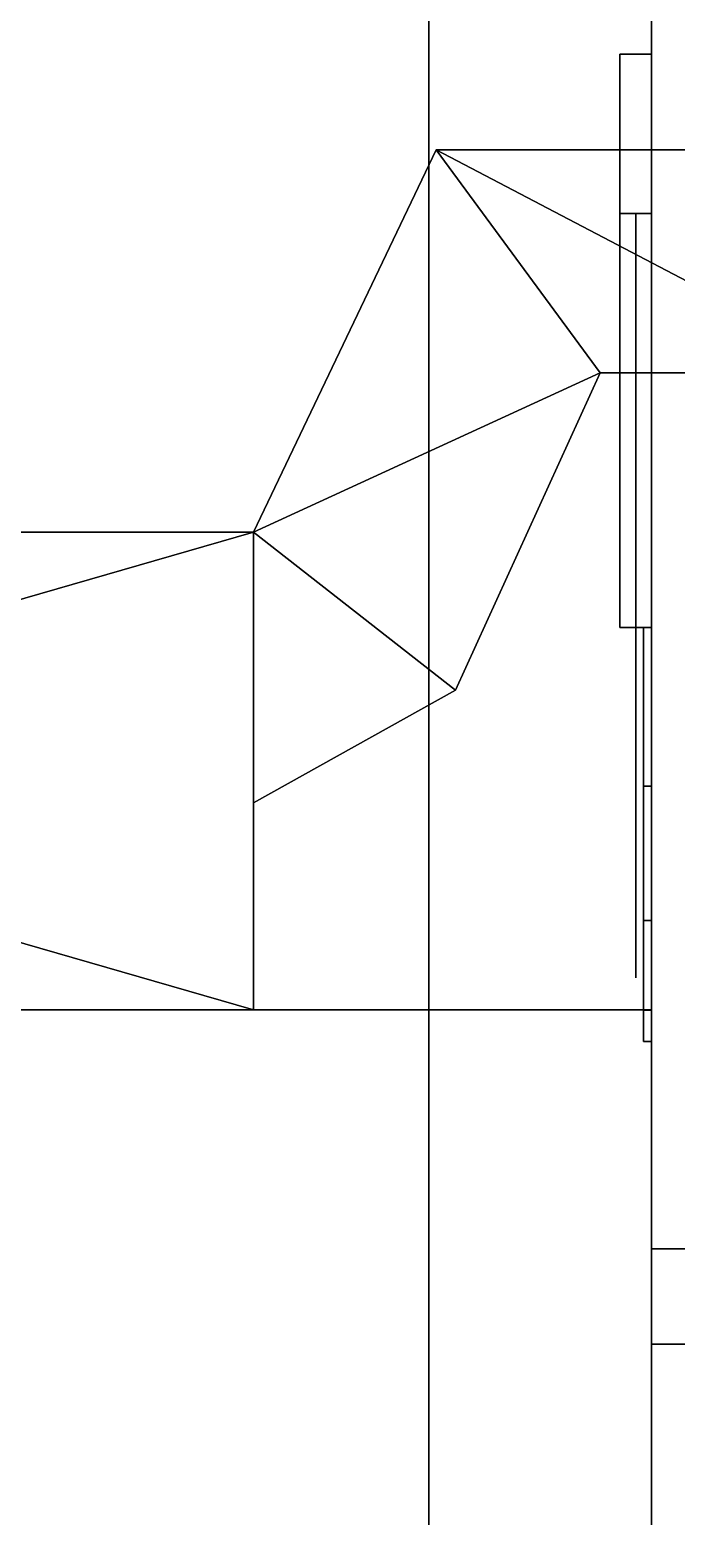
# Model space of a CAD drawing. Extents: x 0 to 4956, y -4930 to 0.
# Drawn here: x 650.47 to 670.78, y -2589.9 to -2543.23 of the extents above; entities that cross this region are included whole.
import ezdxf

# ---------------------------------------------------------------- set-up
doc = ezdxf.new("R2010")
doc.units = 0
for name, color, linetype in [('LAYER0', 7, 'CONTINUOUS'), ('LAYER144', 7, 'CONTINUOUS'), ('LAYER149', 7, 'CONTINUOUS'), ('LAYER162', 7, 'CONTINUOUS'), ('LAYER361', 28, 'CONTINUOUS'), ('LAYER362', 253, 'CONTINUOUS'), ('LAYER363', 28, 'CONTINUOUS'), ('LAYER364', 253, 'CONTINUOUS'), ('LAYER365', 28, 'CONTINUOUS'), ('LAYER366', 253, 'CONTINUOUS'), ('LAYER367', 28, 'CONTINUOUS'), ('LAYER368', 253, 'CONTINUOUS'), ('LAYER369', 28, 'CONTINUOUS'), ('LAYER370', 253, 'CONTINUOUS'), ('LAYER371', 9, 'CONTINUOUS'), ('LAYER382', 9, 'CONTINUOUS'), ('LAYER640', 9, 'CONTINUOUS'), ('LAYER698', 9, 'CONTINUOUS')]:
    doc.layers.add(name, color=color, linetype=linetype)

msp = doc.modelspace()

# ---------------------------------------------------------------- linework, layer by layer
at = {"layer": 'LAYER0', "invisible_edges": 1}
for points in [[(4956, 0), (0, -4930), (0, 0), (4956, 0)], [(4956, -4930, 5), (0, 0, 5), (0, -4930, 5), (4956, -4930, 5)], [(0, 0, 5), (4956, -4930, 5), (4956, 0, 5), (0, 0, 5)], [(0, -4930), (4956, 0), (4956, -4930), (0, -4930)]]:
    msp.add_3dface(points, dxfattribs=at)
at = {"layer": 'LAYER144', "invisible_edges": 1}
for points in [[(120, -2574, 2545), (670, -2574, 5), (120, -2574, 5), (120, -2574, 2545)], [(670, -2574, 5), (120, -2574, 2545), (670, -2574, 2545), (670, -2574, 5)], [(120, -2592, 5), (670, -2574, 5), (670, -2592, 5), (120, -2592, 5)], [(670, -2574, 5), (120, -2592, 5), (120, -2574, 5), (670, -2574, 5)], [(120, -2574, 2545), (670, -2592, 2545), (670, -2574, 2545), (120, -2574, 2545)], [(670, -2592, 2545), (120, -2574, 2545), (120, -2592, 2545), (670, -2592, 2545)], [(670, -2592, 2545), (670, -2574, 5), (670, -2574, 2545), (670, -2592, 2545)], [(670, -2574, 5), (670, -2592, 2545), (670, -2592, 5), (670, -2574, 5)]]:
    msp.add_3dface(points, dxfattribs=at)
at = {"layer": 'LAYER149', "invisible_edges": 1}
for points in [[(120, -1794, 85), (670, -2574, 85), (120, -2574, 85), (120, -1794, 85)], [(670, -2574, 85), (120, -1794, 85), (670, -1794, 85), (670, -2574, 85)], [(670, -1794, 103), (120, -2574, 103), (670, -2574, 103), (670, -1794, 103)], [(120, -2574, 103), (670, -1794, 103), (120, -1794, 103), (120, -2574, 103)], [(670, -1794, 103), (670, -2574, 85), (670, -1794, 85), (670, -1794, 103)], [(670, -2574, 85), (670, -1794, 103), (670, -2574, 103), (670, -2574, 85)], [(120, -2574, 103), (670, -2574, 85), (670, -2574, 103), (120, -2574, 103)], [(670, -2574, 85), (120, -2574, 103), (120, -2574, 85), (670, -2574, 85)]]:
    msp.add_3dface(points, dxfattribs=at)
at = {"layer": 'LAYER162', "invisible_edges": 1}
for points in [[(120, -2574, 2544), (670, -1794, 2544), (120, -1794, 2544), (120, -2574, 2544)], [(670, -1794, 2544), (120, -2574, 2544), (670, -2574, 2544), (670, -1794, 2544)], [(670, -2574, 2526), (120, -1794, 2526), (670, -1794, 2526), (670, -2574, 2526)], [(120, -1794, 2526), (670, -2574, 2526), (120, -2574, 2526), (120, -1794, 2526)], [(670, -2574, 2526), (670, -1794, 2544), (670, -2574, 2544), (670, -2574, 2526)], [(670, -1794, 2544), (670, -2574, 2526), (670, -1794, 2526), (670, -1794, 2544)], [(120, -2574, 2544), (670, -2574, 2526), (670, -2574, 2544), (120, -2574, 2544)], [(670, -2574, 2526), (120, -2574, 2544), (120, -2574, 2526), (670, -2574, 2526)]]:
    msp.add_3dface(points, dxfattribs=at)
at = {"layer": 'LAYER361'}
for points in [[(669, -2544, 209), (670, -2544, 209), (669, -2544, 209)], [(669, -2544, 167), (669, -2562, 167), (669, -2562, 167), (669, -2544, 167)], [(669, -2544, 209), (669, -2562, 209), (669, -2562, 209), (669, -2544, 209)], [(669, -2562, 167), (670, -2562, 167), (670, -2544, 167), (669, -2544, 167)], [(670, -2544, 167), (670, -2544, 209), (669, -2544, 209), (669, -2544, 167)], [(669, -2562, 209), (670, -2562, 209), (670, -2544, 209), (669, -2544, 209)], [(670, -2544, 167), (670, -2562, 167), (670, -2562, 209), (670, -2544, 209)], [(669, -2549, 179), (670, -2549, 179), (670, -2549, 197), (669, -2549, 197)], [(669, -2549, 179), (670, -2549, 179), (670, -2562, 179), (669, -2562, 179)], [(669, -2549, 197), (670, -2549, 197), (670, -2562, 197), (669, -2562, 197)], [(670, -2549, 179), (670, -2549, 197), (670, -2549, 179)], [(669, -2562, 179), (670, -2562, 179), (670, -2562, 167), (669, -2562, 167)], [(669, -2562, 197), (670, -2562, 197), (670, -2562, 209), (669, -2562, 209)], [(670, -2562, 179), (670, -2562, 167), (670, -2562, 179)], [(670, -2562, 197), (670, -2562, 209), (670, -2562, 197)]]:
    msp.add_3dface(points, dxfattribs=at)
for points, invisible_edges in [([(669, -2544, 209), (669, -2544, 167), (669, -2549, 179), (669, -2549, 197)], 10), ([(669, -2544, 167), (669, -2549, 179), (669, -2562, 179), (669, -2562, 167)], 1), ([(669, -2544, 209), (669, -2549, 197), (669, -2562, 197), (669, -2562, 209)], 1), ([(669.5, -2562, 197), (669.5, -2562, 179), (669.5, -2549, 179), (669.5, -2549, 197)], 1), ([(669.5, -2566.209, 193.3167), (669.5, -2566, 182.5), (669.5, -2562, 179), (669.5, -2562, 197)], 5), ([(669.75, -2562, 175), (669.75, -2566.975, 175.9896), (669.75, -2566, 182.5), (669.75, -2562, 179)], 2), ([(669.75, -2566.975, 200.0104), (669.75, -2562, 201), (669.75, -2562, 197), (669.75, -2566, 193.5)], 8), ([(669.5, -2573, 193.5), (669.5, -2573, 182.5), (669.5, -2566, 182.5), (669.5, -2566.209, 193.3167)], 4), ([(669.75, -2566.975, 175.9896), (669.75, -2571.192, 178.8076), (669.75, -2569.5, 182.5), (669.75, -2566, 182.5)], 10), ([(669.75, -2571.192, 197.1924), (669.75, -2566.975, 200.0104), (669.75, -2566, 193.5), (669.75, -2569.5, 193.5)], 10), ([(669.75, -2571.192, 178.8076), (669.75, -2574.01, 183.0251), (669.75, -2573, 182.5), (669.75, -2569.5, 182.5)], 10), ([(669.75, -2574.01, 192.9749), (669.75, -2571.192, 197.1924), (669.75, -2569.5, 193.5), (669.75, -2573, 193.5)], 10), ([(669.75, -2574.01, 183.0251), (669.75, -2575, 188), (669.75, -2573, 188), (669.75, -2573, 182.5)], 10), ([(669.75, -2575, 188), (669.75, -2574.01, 192.9749), (669.75, -2573, 193.5), (669.75, -2573, 188)], 10)]:
    msp.add_3dface(points, dxfattribs=dict(at, invisible_edges=invisible_edges))
at = {"layer": 'LAYER362'}
for points in [[(663.23, -2547, 194.7826), (657.5, -2559, 194.7826), (668.38, -2554, 194.7826), (663.23, -2547, 194.7826)], [(657.5, -2559, 181.2174), (663.23, -2547, 194.7826), (663.23, -2547, 181.2174), (657.5, -2559, 181.2174)], [(657.5, -2559, 194.7826), (663.23, -2547, 194.7826), (657.5, -2559, 181.2174), (657.5, -2559, 194.7826)], [(663.23, -2547, 181.2174), (668.38, -2554, 181.2174), (657.5, -2559, 181.2174), (663.23, -2547, 181.2174)], [(676.6, -2554, 194.7826), (677.6, -2547, 194.7826), (663.23, -2547, 194.7826), (676.6, -2554, 194.7826)], [(668.38, -2554, 194.7826), (676.6, -2554, 194.7826), (663.23, -2547, 194.7826), (668.38, -2554, 194.7826)], [(677.6, -2547, 181.2174), (663.23, -2547, 181.2174), (663.23, -2547, 194.7826), (677.6, -2547, 181.2174)], [(677.6, -2547, 194.7826), (677.6, -2547, 181.2174), (663.23, -2547, 194.7826), (677.6, -2547, 194.7826)], [(676.6, -2554, 181.2174), (663.23, -2547, 181.2174), (677.6, -2547, 181.2174), (676.6, -2554, 181.2174)], [(668.38, -2554, 181.2174), (663.23, -2547, 181.2174), (676.6, -2554, 181.2174), (668.38, -2554, 181.2174)], [(668.38, -2554, 194.7826), (657.5, -2559, 194.7826), (663.84, -2563.96, 194.7826), (668.38, -2554, 194.7826)], [(668.38, -2554, 181.2174), (663.84, -2563.96, 181.2174), (657.5, -2559, 181.2174), (668.38, -2554, 181.2174)], [(605.5, -2574, 181.2174), (657.5, -2559, 181.2174), (657.5, -2574, 181.2174), (605.5, -2574, 181.2174)], [(605.5, -2559, 181.2174), (657.5, -2559, 181.2174), (605.5, -2574, 181.2174), (605.5, -2559, 181.2174)], [(657.5, -2574, 194.7826), (605.5, -2559, 194.7826), (605.5, -2574, 194.7826), (657.5, -2574, 194.7826)], [(657.5, -2559, 194.7826), (605.5, -2559, 194.7826), (657.5, -2574, 194.7826), (657.5, -2559, 194.7826)], [(605.5, -2559, 181.2174), (657.5, -2559, 194.7826), (657.5, -2559, 181.2174), (605.5, -2559, 181.2174)], [(605.5, -2559, 194.7826), (657.5, -2559, 194.7826), (605.5, -2559, 181.2174), (605.5, -2559, 194.7826)], [(657.5, -2567.5, 194.7826), (663.84, -2563.96, 194.7826), (657.5, -2559, 194.7826), (657.5, -2567.5, 194.7826)], [(657.5, -2567.5, 181.2174), (657.5, -2559, 181.2174), (663.84, -2563.96, 181.2174), (657.5, -2567.5, 181.2174)]]:
    msp.add_3dface(points, dxfattribs=at)
at = {"layer": 'LAYER363'}
for points in [[(669, -2544, 772.5), (670, -2544, 772.5), (669, -2544, 772.5)], [(669, -2544, 730.5), (669, -2562, 730.5), (669, -2562, 730.5), (669, -2544, 730.5)], [(669, -2544, 772.5), (669, -2562, 772.5), (669, -2562, 772.5), (669, -2544, 772.5)], [(669, -2562, 730.5), (670, -2562, 730.5), (670, -2544, 730.5), (669, -2544, 730.5)], [(670, -2544, 730.5), (670, -2544, 772.5), (669, -2544, 772.5), (669, -2544, 730.5)], [(669, -2562, 772.5), (670, -2562, 772.5), (670, -2544, 772.5), (669, -2544, 772.5)], [(670, -2544, 730.5), (670, -2562, 730.5), (670, -2562, 772.5), (670, -2544, 772.5)], [(669, -2549, 742.5), (670, -2549, 742.5), (670, -2549, 760.5), (669, -2549, 760.5)], [(669, -2549, 742.5), (670, -2549, 742.5), (670, -2562, 742.5), (669, -2562, 742.5)], [(669, -2549, 760.5), (670, -2549, 760.5), (670, -2562, 760.5), (669, -2562, 760.5)], [(670, -2549, 742.5), (670, -2549, 760.5), (670, -2549, 742.5)], [(669, -2562, 742.5), (670, -2562, 742.5), (670, -2562, 730.5), (669, -2562, 730.5)], [(669, -2562, 760.5), (670, -2562, 760.5), (670, -2562, 772.5), (669, -2562, 772.5)], [(670, -2562, 742.5), (670, -2562, 730.5), (670, -2562, 742.5)], [(670, -2562, 760.5), (670, -2562, 772.5), (670, -2562, 760.5)]]:
    msp.add_3dface(points, dxfattribs=at)
for points, invisible_edges in [([(669, -2544, 772.5), (669, -2544, 730.5), (669, -2549, 742.5), (669, -2549, 760.5)], 10), ([(669, -2544, 730.5), (669, -2549, 742.5), (669, -2562, 742.5), (669, -2562, 730.5)], 1), ([(669, -2544, 772.5), (669, -2549, 760.5), (669, -2562, 760.5), (669, -2562, 772.5)], 1), ([(669.5, -2562, 760.5), (669.5, -2562, 742.5), (669.5, -2549, 742.5), (669.5, -2549, 760.5)], 1), ([(669.5, -2566.209, 756.8167), (669.5, -2566, 746), (669.5, -2562, 742.5), (669.5, -2562, 760.5)], 5), ([(669.75, -2562, 738.5), (669.75, -2566.975, 739.4896), (669.75, -2566, 746), (669.75, -2562, 742.5)], 2), ([(669.75, -2566.975, 763.5104), (669.75, -2562, 764.5), (669.75, -2562, 760.5), (669.75, -2566, 757)], 8), ([(669.5, -2573, 757), (669.5, -2573, 746), (669.5, -2566, 746), (669.5, -2566.209, 756.8167)], 4), ([(669.75, -2566.975, 739.4896), (669.75, -2571.192, 742.3076), (669.75, -2569.5, 746), (669.75, -2566, 746)], 10), ([(669.75, -2571.192, 760.6924), (669.75, -2566.975, 763.5104), (669.75, -2566, 757), (669.75, -2569.5, 757)], 10), ([(669.75, -2571.192, 742.3076), (669.75, -2574.01, 746.5251), (669.75, -2573, 746), (669.75, -2569.5, 746)], 10), ([(669.75, -2574.01, 756.4749), (669.75, -2571.192, 760.6924), (669.75, -2569.5, 757), (669.75, -2573, 757)], 10), ([(669.75, -2574.01, 746.5251), (669.75, -2575, 751.5), (669.75, -2573, 751.5), (669.75, -2573, 746)], 10), ([(669.75, -2575, 751.5), (669.75, -2574.01, 756.4749), (669.75, -2573, 757), (669.75, -2573, 751.5)], 10)]:
    msp.add_3dface(points, dxfattribs=dict(at, invisible_edges=invisible_edges))
at = {"layer": 'LAYER364'}
for points in [[(663.23, -2547, 758.2826), (657.5, -2559, 758.2826), (668.38, -2554, 758.2826), (663.23, -2547, 758.2826)], [(657.5, -2559, 744.7174), (663.23, -2547, 758.2826), (663.23, -2547, 744.7174), (657.5, -2559, 744.7174)], [(657.5, -2559, 758.2826), (663.23, -2547, 758.2826), (657.5, -2559, 744.7174), (657.5, -2559, 758.2826)], [(663.23, -2547, 744.7174), (668.38, -2554, 744.7174), (657.5, -2559, 744.7174), (663.23, -2547, 744.7174)], [(676.6, -2554, 758.2826), (677.6, -2547, 758.2826), (663.23, -2547, 758.2826), (676.6, -2554, 758.2826)], [(668.38, -2554, 758.2826), (676.6, -2554, 758.2826), (663.23, -2547, 758.2826), (668.38, -2554, 758.2826)], [(677.6, -2547, 744.7174), (663.23, -2547, 744.7174), (663.23, -2547, 758.2826), (677.6, -2547, 744.7174)], [(677.6, -2547, 758.2826), (677.6, -2547, 744.7174), (663.23, -2547, 758.2826), (677.6, -2547, 758.2826)], [(676.6, -2554, 744.7174), (663.23, -2547, 744.7174), (677.6, -2547, 744.7174), (676.6, -2554, 744.7174)], [(668.38, -2554, 744.7174), (663.23, -2547, 744.7174), (676.6, -2554, 744.7174), (668.38, -2554, 744.7174)], [(668.38, -2554, 758.2826), (657.5, -2559, 758.2826), (663.84, -2563.96, 758.2826), (668.38, -2554, 758.2826)], [(668.38, -2554, 744.7174), (663.84, -2563.96, 744.7174), (657.5, -2559, 744.7174), (668.38, -2554, 744.7174)], [(605.5, -2574, 744.7174), (657.5, -2559, 744.7174), (657.5, -2574, 744.7174), (605.5, -2574, 744.7174)], [(605.5, -2559, 744.7174), (657.5, -2559, 744.7174), (605.5, -2574, 744.7174), (605.5, -2559, 744.7174)], [(657.5, -2574, 758.2826), (605.5, -2559, 758.2826), (605.5, -2574, 758.2826), (657.5, -2574, 758.2826)], [(657.5, -2559, 758.2826), (605.5, -2559, 758.2826), (657.5, -2574, 758.2826), (657.5, -2559, 758.2826)], [(605.5, -2559, 744.7174), (657.5, -2559, 758.2826), (657.5, -2559, 744.7174), (605.5, -2559, 744.7174)], [(605.5, -2559, 758.2826), (657.5, -2559, 758.2826), (605.5, -2559, 744.7174), (605.5, -2559, 758.2826)], [(657.5, -2567.5, 758.2826), (663.84, -2563.96, 758.2826), (657.5, -2559, 758.2826), (657.5, -2567.5, 758.2826)], [(657.5, -2567.5, 744.7174), (657.5, -2559, 744.7174), (663.84, -2563.96, 744.7174), (657.5, -2567.5, 744.7174)]]:
    msp.add_3dface(points, dxfattribs=at)
at = {"layer": 'LAYER365'}
for points in [[(669, -2544, 1336), (670, -2544, 1336), (669, -2544, 1336)], [(669, -2544, 1294), (669, -2562, 1294), (669, -2562, 1294), (669, -2544, 1294)], [(669, -2544, 1336), (669, -2562, 1336), (669, -2562, 1336), (669, -2544, 1336)], [(669, -2562, 1294), (670, -2562, 1294), (670, -2544, 1294), (669, -2544, 1294)], [(670, -2544, 1294), (670, -2544, 1336), (669, -2544, 1336), (669, -2544, 1294)], [(669, -2562, 1336), (670, -2562, 1336), (670, -2544, 1336), (669, -2544, 1336)], [(670, -2544, 1294), (670, -2562, 1294), (670, -2562, 1336), (670, -2544, 1336)], [(669, -2549, 1306), (670, -2549, 1306), (670, -2549, 1324), (669, -2549, 1324)], [(669, -2549, 1306), (670, -2549, 1306), (670, -2562, 1306), (669, -2562, 1306)], [(669, -2549, 1324), (670, -2549, 1324), (670, -2562, 1324), (669, -2562, 1324)], [(670, -2549, 1306), (670, -2549, 1324), (670, -2549, 1306)], [(669, -2562, 1306), (670, -2562, 1306), (670, -2562, 1294), (669, -2562, 1294)], [(669, -2562, 1324), (670, -2562, 1324), (670, -2562, 1336), (669, -2562, 1336)], [(670, -2562, 1306), (670, -2562, 1294), (670, -2562, 1306)], [(670, -2562, 1324), (670, -2562, 1336), (670, -2562, 1324)]]:
    msp.add_3dface(points, dxfattribs=at)
for points, invisible_edges in [([(669, -2544, 1336), (669, -2544, 1294), (669, -2549, 1306), (669, -2549, 1324)], 10), ([(669, -2544, 1294), (669, -2549, 1306), (669, -2562, 1306), (669, -2562, 1294)], 1), ([(669, -2544, 1336), (669, -2549, 1324), (669, -2562, 1324), (669, -2562, 1336)], 1), ([(669.5, -2562, 1324), (669.5, -2562, 1306), (669.5, -2549, 1306), (669.5, -2549, 1324)], 1), ([(669.5, -2566.209, 1320.317), (669.5, -2566, 1309.5), (669.5, -2562, 1306), (669.5, -2562, 1324)], 5), ([(669.75, -2562, 1302), (669.75, -2566.975, 1302.99), (669.75, -2566, 1309.5), (669.75, -2562, 1306)], 2), ([(669.75, -2566.975, 1327.01), (669.75, -2562, 1328), (669.75, -2562, 1324), (669.75, -2566, 1320.5)], 8), ([(669.5, -2573, 1320.5), (669.5, -2573, 1309.5), (669.5, -2566, 1309.5), (669.5, -2566.209, 1320.317)], 4), ([(669.75, -2566.975, 1302.99), (669.75, -2571.192, 1305.808), (669.75, -2569.5, 1309.5), (669.75, -2566, 1309.5)], 10), ([(669.75, -2571.192, 1324.192), (669.75, -2566.975, 1327.01), (669.75, -2566, 1320.5), (669.75, -2569.5, 1320.5)], 10), ([(669.75, -2571.192, 1305.808), (669.75, -2574.01, 1310.025), (669.75, -2573, 1309.5), (669.75, -2569.5, 1309.5)], 10), ([(669.75, -2574.01, 1319.975), (669.75, -2571.192, 1324.192), (669.75, -2569.5, 1320.5), (669.75, -2573, 1320.5)], 10), ([(669.75, -2574.01, 1310.025), (669.75, -2575, 1315), (669.75, -2573, 1315), (669.75, -2573, 1309.5)], 10), ([(669.75, -2575, 1315), (669.75, -2574.01, 1319.975), (669.75, -2573, 1320.5), (669.75, -2573, 1315)], 10)]:
    msp.add_3dface(points, dxfattribs=dict(at, invisible_edges=invisible_edges))
at = {"layer": 'LAYER366'}
for points in [[(663.23, -2547, 1321.783), (657.5, -2559, 1321.783), (668.38, -2554, 1321.783), (663.23, -2547, 1321.783)], [(657.5, -2559, 1308.217), (663.23, -2547, 1321.783), (663.23, -2547, 1308.217), (657.5, -2559, 1308.217)], [(657.5, -2559, 1321.783), (663.23, -2547, 1321.783), (657.5, -2559, 1308.217), (657.5, -2559, 1321.783)], [(663.23, -2547, 1308.217), (668.38, -2554, 1308.217), (657.5, -2559, 1308.217), (663.23, -2547, 1308.217)], [(676.6, -2554, 1321.783), (677.6, -2547, 1321.783), (663.23, -2547, 1321.783), (676.6, -2554, 1321.783)], [(668.38, -2554, 1321.783), (676.6, -2554, 1321.783), (663.23, -2547, 1321.783), (668.38, -2554, 1321.783)], [(677.6, -2547, 1308.217), (663.23, -2547, 1308.217), (663.23, -2547, 1321.783), (677.6, -2547, 1308.217)], [(677.6, -2547, 1321.783), (677.6, -2547, 1308.217), (663.23, -2547, 1321.783), (677.6, -2547, 1321.783)], [(676.6, -2554, 1308.217), (663.23, -2547, 1308.217), (677.6, -2547, 1308.217), (676.6, -2554, 1308.217)], [(668.38, -2554, 1308.217), (663.23, -2547, 1308.217), (676.6, -2554, 1308.217), (668.38, -2554, 1308.217)], [(668.38, -2554, 1321.783), (657.5, -2559, 1321.783), (663.84, -2563.96, 1321.783), (668.38, -2554, 1321.783)], [(668.38, -2554, 1308.217), (663.84, -2563.96, 1308.217), (657.5, -2559, 1308.217), (668.38, -2554, 1308.217)], [(605.5, -2574, 1308.217), (657.5, -2559, 1308.217), (657.5, -2574, 1308.217), (605.5, -2574, 1308.217)], [(605.5, -2559, 1308.217), (657.5, -2559, 1308.217), (605.5, -2574, 1308.217), (605.5, -2559, 1308.217)], [(657.5, -2574, 1321.783), (605.5, -2559, 1321.783), (605.5, -2574, 1321.783), (657.5, -2574, 1321.783)], [(657.5, -2559, 1321.783), (605.5, -2559, 1321.783), (657.5, -2574, 1321.783), (657.5, -2559, 1321.783)], [(605.5, -2559, 1308.217), (657.5, -2559, 1321.783), (657.5, -2559, 1308.217), (605.5, -2559, 1308.217)], [(605.5, -2559, 1321.783), (657.5, -2559, 1321.783), (605.5, -2559, 1308.217), (605.5, -2559, 1321.783)], [(657.5, -2567.5, 1321.783), (663.84, -2563.96, 1321.783), (657.5, -2559, 1321.783), (657.5, -2567.5, 1321.783)], [(657.5, -2567.5, 1308.217), (657.5, -2559, 1308.217), (663.84, -2563.96, 1308.217), (657.5, -2567.5, 1308.217)]]:
    msp.add_3dface(points, dxfattribs=at)
at = {"layer": 'LAYER367'}
for points in [[(669, -2544, 1899.5), (670, -2544, 1899.5), (669, -2544, 1899.5)], [(669, -2544, 1857.5), (669, -2562, 1857.5), (669, -2562, 1857.5), (669, -2544, 1857.5)], [(669, -2544, 1899.5), (669, -2562, 1899.5), (669, -2562, 1899.5), (669, -2544, 1899.5)], [(669, -2562, 1857.5), (670, -2562, 1857.5), (670, -2544, 1857.5), (669, -2544, 1857.5)], [(670, -2544, 1857.5), (670, -2544, 1899.5), (669, -2544, 1899.5), (669, -2544, 1857.5)], [(669, -2562, 1899.5), (670, -2562, 1899.5), (670, -2544, 1899.5), (669, -2544, 1899.5)], [(670, -2544, 1857.5), (670, -2562, 1857.5), (670, -2562, 1899.5), (670, -2544, 1899.5)], [(669, -2549, 1869.5), (670, -2549, 1869.5), (670, -2549, 1887.5), (669, -2549, 1887.5)], [(669, -2549, 1869.5), (670, -2549, 1869.5), (670, -2562, 1869.5), (669, -2562, 1869.5)], [(669, -2549, 1887.5), (670, -2549, 1887.5), (670, -2562, 1887.5), (669, -2562, 1887.5)], [(670, -2549, 1869.5), (670, -2549, 1887.5), (670, -2549, 1869.5)], [(669, -2562, 1869.5), (670, -2562, 1869.5), (670, -2562, 1857.5), (669, -2562, 1857.5)], [(669, -2562, 1887.5), (670, -2562, 1887.5), (670, -2562, 1899.5), (669, -2562, 1899.5)], [(670, -2562, 1869.5), (670, -2562, 1857.5), (670, -2562, 1869.5)], [(670, -2562, 1887.5), (670, -2562, 1899.5), (670, -2562, 1887.5)]]:
    msp.add_3dface(points, dxfattribs=at)
for points, invisible_edges in [([(669, -2544, 1899.5), (669, -2544, 1857.5), (669, -2549, 1869.5), (669, -2549, 1887.5)], 10), ([(669, -2544, 1857.5), (669, -2549, 1869.5), (669, -2562, 1869.5), (669, -2562, 1857.5)], 1), ([(669, -2544, 1899.5), (669, -2549, 1887.5), (669, -2562, 1887.5), (669, -2562, 1899.5)], 1), ([(669.5, -2562, 1887.5), (669.5, -2562, 1869.5), (669.5, -2549, 1869.5), (669.5, -2549, 1887.5)], 1), ([(669.5, -2566.209, 1883.817), (669.5, -2566, 1873), (669.5, -2562, 1869.5), (669.5, -2562, 1887.5)], 5), ([(669.75, -2562, 1865.5), (669.75, -2566.975, 1866.49), (669.75, -2566, 1873), (669.75, -2562, 1869.5)], 2), ([(669.75, -2566.975, 1890.51), (669.75, -2562, 1891.5), (669.75, -2562, 1887.5), (669.75, -2566, 1884)], 8), ([(669.5, -2573, 1884), (669.5, -2573, 1873), (669.5, -2566, 1873), (669.5, -2566.209, 1883.817)], 4), ([(669.75, -2566.975, 1866.49), (669.75, -2571.192, 1869.308), (669.75, -2569.5, 1873), (669.75, -2566, 1873)], 10), ([(669.75, -2571.192, 1887.692), (669.75, -2566.975, 1890.51), (669.75, -2566, 1884), (669.75, -2569.5, 1884)], 10), ([(669.75, -2571.192, 1869.308), (669.75, -2574.01, 1873.525), (669.75, -2573, 1873), (669.75, -2569.5, 1873)], 10), ([(669.75, -2574.01, 1883.475), (669.75, -2571.192, 1887.692), (669.75, -2569.5, 1884), (669.75, -2573, 1884)], 10), ([(669.75, -2574.01, 1873.525), (669.75, -2575, 1878.5), (669.75, -2573, 1878.5), (669.75, -2573, 1873)], 10), ([(669.75, -2575, 1878.5), (669.75, -2574.01, 1883.475), (669.75, -2573, 1884), (669.75, -2573, 1878.5)], 10)]:
    msp.add_3dface(points, dxfattribs=dict(at, invisible_edges=invisible_edges))
at = {"layer": 'LAYER368'}
for points in [[(663.23, -2547, 1885.283), (657.5, -2559, 1885.283), (668.38, -2554, 1885.283), (663.23, -2547, 1885.283)], [(657.5, -2559, 1871.717), (663.23, -2547, 1885.283), (663.23, -2547, 1871.717), (657.5, -2559, 1871.717)], [(657.5, -2559, 1885.283), (663.23, -2547, 1885.283), (657.5, -2559, 1871.717), (657.5, -2559, 1885.283)], [(663.23, -2547, 1871.717), (668.38, -2554, 1871.717), (657.5, -2559, 1871.717), (663.23, -2547, 1871.717)], [(676.6, -2554, 1885.283), (677.6, -2547, 1885.283), (663.23, -2547, 1885.283), (676.6, -2554, 1885.283)], [(668.38, -2554, 1885.283), (676.6, -2554, 1885.283), (663.23, -2547, 1885.283), (668.38, -2554, 1885.283)], [(677.6, -2547, 1871.717), (663.23, -2547, 1871.717), (663.23, -2547, 1885.283), (677.6, -2547, 1871.717)], [(677.6, -2547, 1885.283), (677.6, -2547, 1871.717), (663.23, -2547, 1885.283), (677.6, -2547, 1885.283)], [(676.6, -2554, 1871.717), (663.23, -2547, 1871.717), (677.6, -2547, 1871.717), (676.6, -2554, 1871.717)], [(668.38, -2554, 1871.717), (663.23, -2547, 1871.717), (676.6, -2554, 1871.717), (668.38, -2554, 1871.717)], [(668.38, -2554, 1885.283), (657.5, -2559, 1885.283), (663.84, -2563.96, 1885.283), (668.38, -2554, 1885.283)], [(668.38, -2554, 1871.717), (663.84, -2563.96, 1871.717), (657.5, -2559, 1871.717), (668.38, -2554, 1871.717)], [(605.5, -2574, 1871.717), (657.5, -2559, 1871.717), (657.5, -2574, 1871.717), (605.5, -2574, 1871.717)], [(605.5, -2559, 1871.717), (657.5, -2559, 1871.717), (605.5, -2574, 1871.717), (605.5, -2559, 1871.717)], [(657.5, -2574, 1885.283), (605.5, -2559, 1885.283), (605.5, -2574, 1885.283), (657.5, -2574, 1885.283)], [(657.5, -2559, 1885.283), (605.5, -2559, 1885.283), (657.5, -2574, 1885.283), (657.5, -2559, 1885.283)], [(605.5, -2559, 1871.717), (657.5, -2559, 1885.283), (657.5, -2559, 1871.717), (605.5, -2559, 1871.717)], [(605.5, -2559, 1885.283), (657.5, -2559, 1885.283), (605.5, -2559, 1871.717), (605.5, -2559, 1885.283)], [(657.5, -2567.5, 1885.283), (663.84, -2563.96, 1885.283), (657.5, -2559, 1885.283), (657.5, -2567.5, 1885.283)], [(657.5, -2567.5, 1871.717), (657.5, -2559, 1871.717), (663.84, -2563.96, 1871.717), (657.5, -2567.5, 1871.717)]]:
    msp.add_3dface(points, dxfattribs=at)
at = {"layer": 'LAYER369'}
for points in [[(669, -2544, 2463), (670, -2544, 2463), (669, -2544, 2463)], [(669, -2544, 2421), (669, -2562, 2421), (669, -2562, 2421), (669, -2544, 2421)], [(669, -2544, 2463), (669, -2562, 2463), (669, -2562, 2463), (669, -2544, 2463)], [(669, -2562, 2421), (670, -2562, 2421), (670, -2544, 2421), (669, -2544, 2421)], [(670, -2544, 2421), (670, -2544, 2463), (669, -2544, 2463), (669, -2544, 2421)], [(669, -2562, 2463), (670, -2562, 2463), (670, -2544, 2463), (669, -2544, 2463)], [(670, -2544, 2421), (670, -2562, 2421), (670, -2562, 2463), (670, -2544, 2463)], [(669, -2549, 2433), (670, -2549, 2433), (670, -2549, 2451), (669, -2549, 2451)], [(669, -2549, 2433), (670, -2549, 2433), (670, -2562, 2433), (669, -2562, 2433)], [(669, -2549, 2451), (670, -2549, 2451), (670, -2562, 2451), (669, -2562, 2451)], [(670, -2549, 2433), (670, -2549, 2451), (670, -2549, 2433)], [(669, -2562, 2433), (670, -2562, 2433), (670, -2562, 2421), (669, -2562, 2421)], [(669, -2562, 2451), (670, -2562, 2451), (670, -2562, 2463), (669, -2562, 2463)], [(670, -2562, 2433), (670, -2562, 2421), (670, -2562, 2433)], [(670, -2562, 2451), (670, -2562, 2463), (670, -2562, 2451)]]:
    msp.add_3dface(points, dxfattribs=at)
for points, invisible_edges in [([(669, -2544, 2463), (669, -2544, 2421), (669, -2549, 2433), (669, -2549, 2451)], 10), ([(669, -2544, 2421), (669, -2549, 2433), (669, -2562, 2433), (669, -2562, 2421)], 1), ([(669, -2544, 2463), (669, -2549, 2451), (669, -2562, 2451), (669, -2562, 2463)], 1), ([(669.5, -2562, 2451), (669.5, -2562, 2433), (669.5, -2549, 2433), (669.5, -2549, 2451)], 1), ([(669.5, -2566.209, 2447.317), (669.5, -2566, 2436.5), (669.5, -2562, 2433), (669.5, -2562, 2451)], 5), ([(669.75, -2562, 2429), (669.75, -2566.975, 2429.99), (669.75, -2566, 2436.5), (669.75, -2562, 2433)], 2), ([(669.75, -2566.975, 2454.01), (669.75, -2562, 2455), (669.75, -2562, 2451), (669.75, -2566, 2447.5)], 8), ([(669.5, -2573, 2447.5), (669.5, -2573, 2436.5), (669.5, -2566, 2436.5), (669.5, -2566.209, 2447.317)], 4), ([(669.75, -2566.975, 2429.99), (669.75, -2571.192, 2432.808), (669.75, -2569.5, 2436.5), (669.75, -2566, 2436.5)], 10), ([(669.75, -2571.192, 2451.192), (669.75, -2566.975, 2454.01), (669.75, -2566, 2447.5), (669.75, -2569.5, 2447.5)], 10), ([(669.75, -2571.192, 2432.808), (669.75, -2574.01, 2437.025), (669.75, -2573, 2436.5), (669.75, -2569.5, 2436.5)], 10), ([(669.75, -2574.01, 2446.975), (669.75, -2571.192, 2451.192), (669.75, -2569.5, 2447.5), (669.75, -2573, 2447.5)], 10), ([(669.75, -2574.01, 2437.025), (669.75, -2575, 2442), (669.75, -2573, 2442), (669.75, -2573, 2436.5)], 10), ([(669.75, -2575, 2442), (669.75, -2574.01, 2446.975), (669.75, -2573, 2447.5), (669.75, -2573, 2442)], 10)]:
    msp.add_3dface(points, dxfattribs=dict(at, invisible_edges=invisible_edges))
at = {"layer": 'LAYER370'}
for points in [[(663.23, -2547, 2448.783), (657.5, -2559, 2448.783), (668.38, -2554, 2448.783), (663.23, -2547, 2448.783)], [(657.5, -2559, 2435.217), (663.23, -2547, 2448.783), (663.23, -2547, 2435.217), (657.5, -2559, 2435.217)], [(657.5, -2559, 2448.783), (663.23, -2547, 2448.783), (657.5, -2559, 2435.217), (657.5, -2559, 2448.783)], [(663.23, -2547, 2435.217), (668.38, -2554, 2435.217), (657.5, -2559, 2435.217), (663.23, -2547, 2435.217)], [(676.6, -2554, 2448.783), (677.6, -2547, 2448.783), (663.23, -2547, 2448.783), (676.6, -2554, 2448.783)], [(668.38, -2554, 2448.783), (676.6, -2554, 2448.783), (663.23, -2547, 2448.783), (668.38, -2554, 2448.783)], [(677.6, -2547, 2435.217), (663.23, -2547, 2435.217), (663.23, -2547, 2448.783), (677.6, -2547, 2435.217)], [(677.6, -2547, 2448.783), (677.6, -2547, 2435.217), (663.23, -2547, 2448.783), (677.6, -2547, 2448.783)], [(676.6, -2554, 2435.217), (663.23, -2547, 2435.217), (677.6, -2547, 2435.217), (676.6, -2554, 2435.217)], [(668.38, -2554, 2435.217), (663.23, -2547, 2435.217), (676.6, -2554, 2435.217), (668.38, -2554, 2435.217)], [(668.38, -2554, 2448.783), (657.5, -2559, 2448.783), (663.84, -2563.96, 2448.783), (668.38, -2554, 2448.783)], [(668.38, -2554, 2435.217), (663.84, -2563.96, 2435.217), (657.5, -2559, 2435.217), (668.38, -2554, 2435.217)], [(605.5, -2574, 2435.217), (657.5, -2559, 2435.217), (657.5, -2574, 2435.217), (605.5, -2574, 2435.217)], [(605.5, -2559, 2435.217), (657.5, -2559, 2435.217), (605.5, -2574, 2435.217), (605.5, -2559, 2435.217)], [(657.5, -2574, 2448.783), (605.5, -2559, 2448.783), (605.5, -2574, 2448.783), (657.5, -2574, 2448.783)], [(657.5, -2559, 2448.783), (605.5, -2559, 2448.783), (657.5, -2574, 2448.783), (657.5, -2559, 2448.783)], [(605.5, -2559, 2435.217), (657.5, -2559, 2448.783), (657.5, -2559, 2435.217), (605.5, -2559, 2435.217)], [(605.5, -2559, 2448.783), (657.5, -2559, 2448.783), (605.5, -2559, 2435.217), (605.5, -2559, 2448.783)], [(657.5, -2567.5, 2448.783), (663.84, -2563.96, 2448.783), (657.5, -2559, 2448.783), (657.5, -2567.5, 2448.783)], [(657.5, -2567.5, 2435.217), (657.5, -2559, 2435.217), (663.84, -2563.96, 2435.217), (657.5, -2567.5, 2435.217)]]:
    msp.add_3dface(points, dxfattribs=at)
at = {"layer": 'LAYER371', "invisible_edges": 1}
for points in [[(670, -2185.5, 88), (670, -2581.5, 2542), (670, -2185.5, 2542), (670, -2185.5, 88)], [(670, -2581.5, 2542), (670, -2185.5, 88), (670, -2581.5, 88), (670, -2581.5, 2542)], [(670, -2185.5, 88), (688, -2581.5, 88), (670, -2581.5, 88), (670, -2185.5, 88)], [(688, -2581.5, 88), (670, -2185.5, 88), (688, -2185.5, 88), (688, -2581.5, 88)], [(688, -2185.5, 2542), (670, -2581.5, 2542), (688, -2581.5, 2542), (688, -2185.5, 2542)], [(670, -2581.5, 2542), (688, -2185.5, 2542), (670, -2185.5, 2542), (670, -2581.5, 2542)], [(688, -2581.5, 88), (670, -2581.5, 2542), (670, -2581.5, 88), (688, -2581.5, 88)], [(670, -2581.5, 2542), (688, -2581.5, 88), (688, -2581.5, 2542), (670, -2581.5, 2542)]]:
    msp.add_3dface(points, dxfattribs=at)
at = {"layer": 'LAYER382', "invisible_edges": 1}
for points in [[(670, -2980.5, 2542), (670, -2584.5, 88), (670, -2980.5, 88), (670, -2980.5, 2542)], [(670, -2584.5, 88), (670, -2980.5, 2542), (670, -2584.5, 2542), (670, -2584.5, 88)], [(688, -2980.5, 88), (670, -2584.5, 88), (688, -2584.5, 88), (688, -2980.5, 88)], [(670, -2584.5, 88), (688, -2980.5, 88), (670, -2980.5, 88), (670, -2584.5, 88)], [(688, -2584.5, 2542), (670, -2584.5, 88), (670, -2584.5, 2542), (688, -2584.5, 2542)], [(670, -2584.5, 88), (688, -2584.5, 2542), (688, -2584.5, 88), (670, -2584.5, 88)], [(670, -2980.5, 2542), (688, -2584.5, 2542), (670, -2584.5, 2542), (670, -2980.5, 2542)], [(688, -2584.5, 2542), (670, -2980.5, 2542), (688, -2980.5, 2542), (688, -2584.5, 2542)]]:
    msp.add_3dface(points, dxfattribs=at)
at = {"layer": 'LAYER640', "invisible_edges": 1}
for points in [[(663, -1785, 2545), (645, -3390, 2545), (645, -1785, 2545), (663, -1785, 2545)], [(645, -3390, 2545), (663, -1785, 2545), (663, -3390, 2545), (645, -3390, 2545)], [(663, -3390, 2645), (645, -1785, 2645), (645, -3390, 2645), (663, -3390, 2645)], [(645, -1785, 2645), (663, -3390, 2645), (663, -1785, 2645), (645, -1785, 2645)], [(663, -1785, 2545), (663, -3390, 2645), (663, -3390, 2545), (663, -1785, 2545)], [(663, -3390, 2645), (663, -1785, 2545), (663, -1785, 2645), (663, -3390, 2645)]]:
    msp.add_3dface(points, dxfattribs=at)
at = {"layer": 'LAYER698', "invisible_edges": 1}
for points in [[(670, -1787, 85), (670, -3390, 5), (670, -3390, 85), (670, -1787, 85)], [(670, -3390, 5), (670, -1787, 85), (670, -1787, 5), (670, -3390, 5)], [(688, -1787, 5), (670, -3390, 5), (670, -1787, 5), (688, -1787, 5)], [(670, -3390, 5), (688, -1787, 5), (688, -3390, 5), (670, -3390, 5)], [(688, -3390, 85), (670, -1787, 85), (670, -3390, 85), (688, -3390, 85)], [(670, -1787, 85), (688, -3390, 85), (688, -1787, 85), (670, -1787, 85)]]:
    msp.add_3dface(points, dxfattribs=at)

# ---------------------------------------------------------------- meshes
at = {"layer": 'LAYER361'}
mesh = msp.add_polymesh((2, 9), dxfattribs=at)
for k, corner in enumerate([(669.75, -2562, 175), (669.75, -2566.975, 175.9896), (669.75, -2571.192, 178.8076), (669.75, -2574.01, 183.0251), (669.75, -2575, 188), (669.75, -2574.01, 192.9749), (669.75, -2571.192, 197.1924), (669.75, -2566.975, 200.0104), (669.75, -2562, 201), (670, -2562, 175), (670, -2566.975, 175.9896), (670, -2571.192, 178.8076), (670, -2574.01, 183.0251), (670, -2575, 188), (670, -2574.01, 192.9749), (670, -2571.192, 197.1924), (670, -2566.975, 200.0104), (670, -2562, 201)]):
    mesh.set_mesh_vertex(divmod(k, 9), corner)
at = {"layer": 'LAYER363'}
mesh = msp.add_polymesh((2, 9), dxfattribs=at)
for k, corner in enumerate([(669.75, -2562, 738.5), (669.75, -2566.975, 739.4896), (669.75, -2571.192, 742.3076), (669.75, -2574.01, 746.5251), (669.75, -2575, 751.5), (669.75, -2574.01, 756.4749), (669.75, -2571.192, 760.6924), (669.75, -2566.975, 763.5104), (669.75, -2562, 764.5), (670, -2562, 738.5), (670, -2566.975, 739.4896), (670, -2571.192, 742.3076), (670, -2574.01, 746.5251), (670, -2575, 751.5), (670, -2574.01, 756.4749), (670, -2571.192, 760.6924), (670, -2566.975, 763.5104), (670, -2562, 764.5)]):
    mesh.set_mesh_vertex(divmod(k, 9), corner)
at = {"layer": 'LAYER365'}
mesh = msp.add_polymesh((2, 9), dxfattribs=at)
for k, corner in enumerate([(669.75, -2562, 1302), (669.75, -2566.975, 1302.99), (669.75, -2571.192, 1305.808), (669.75, -2574.01, 1310.025), (669.75, -2575, 1315), (669.75, -2574.01, 1319.975), (669.75, -2571.192, 1324.192), (669.75, -2566.975, 1327.01), (669.75, -2562, 1328), (670, -2562, 1302), (670, -2566.975, 1302.99), (670, -2571.192, 1305.808), (670, -2574.01, 1310.025), (670, -2575, 1315), (670, -2574.01, 1319.975), (670, -2571.192, 1324.192), (670, -2566.975, 1327.01), (670, -2562, 1328)]):
    mesh.set_mesh_vertex(divmod(k, 9), corner)
at = {"layer": 'LAYER367'}
mesh = msp.add_polymesh((2, 9), dxfattribs=at)
for k, corner in enumerate([(669.75, -2562, 1865.5), (669.75, -2566.975, 1866.49), (669.75, -2571.192, 1869.308), (669.75, -2574.01, 1873.525), (669.75, -2575, 1878.5), (669.75, -2574.01, 1883.475), (669.75, -2571.192, 1887.692), (669.75, -2566.975, 1890.51), (669.75, -2562, 1891.5), (670, -2562, 1865.5), (670, -2566.975, 1866.49), (670, -2571.192, 1869.308), (670, -2574.01, 1873.525), (670, -2575, 1878.5), (670, -2574.01, 1883.475), (670, -2571.192, 1887.692), (670, -2566.975, 1890.51), (670, -2562, 1891.5)]):
    mesh.set_mesh_vertex(divmod(k, 9), corner)
at = {"layer": 'LAYER369'}
mesh = msp.add_polymesh((2, 9), dxfattribs=at)
for k, corner in enumerate([(669.75, -2562, 2429), (669.75, -2566.975, 2429.99), (669.75, -2571.192, 2432.808), (669.75, -2574.01, 2437.025), (669.75, -2575, 2442), (669.75, -2574.01, 2446.975), (669.75, -2571.192, 2451.192), (669.75, -2566.975, 2454.01), (669.75, -2562, 2455), (670, -2562, 2429), (670, -2566.975, 2429.99), (670, -2571.192, 2432.808), (670, -2574.01, 2437.025), (670, -2575, 2442), (670, -2574.01, 2446.975), (670, -2571.192, 2451.192), (670, -2566.975, 2454.01), (670, -2562, 2455)]):
    mesh.set_mesh_vertex(divmod(k, 9), corner)

doc.saveas('drawing.dxf')
